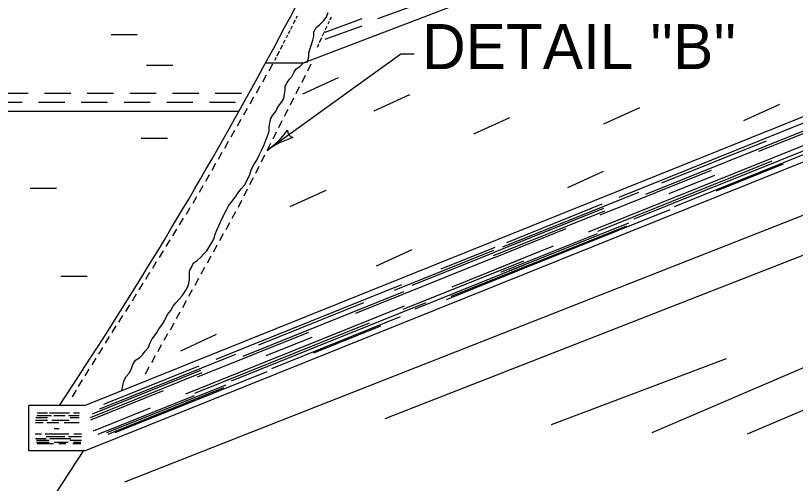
# Model space of a CAD drawing. Extents: x 1000 to 1036.3, y 1000 to 1022.
# Drawn here: x 1015.017 to 1018.475, y 1015.276 to 1017.353 of the extents above; entities that cross this region are included whole.
import ezdxf

# ---------------------------------------------------------------- set-up
doc = ezdxf.new("R2010")
doc.units = 0
for name, color, linetype in [('Level 1', 7, 'Continuous'), ('Level 15', 7, 'Continuous'), ('Level 18', 7, 'Continuous')]:
    doc.layers.add(name, color=color, linetype=linetype)

msp = doc.modelspace()

# ---------------------------------------------------------------- linework, layer by layer
at = {"layer": 'Level 1'}
for p, q in [((1016.7257, 1017.1818), (1016.1331, 1016.7547)), ((1016.7835, 1017.1818), (1016.7257, 1017.1818)), ((1017.9147, 1016.5628), (1018.118, 1016.6446)), ((1019.3685, 1016.6253), (1016.6537, 1015.5635)), ((1018.5572, 1016.4848), (1015.4992, 1015.2824)), ((1017.8399, 1015.5018), (1019.3997, 1016.1725)), ((1016.1284, 1015.844), (1016.3317, 1015.9258)), ((1019.1188, 1015.8602), (1018.2611, 1015.4957)), ((1018.1671, 1015.8289), (1017.3911, 1015.5362)), ((1015.1881, 1015.5207), (1015.21, 1015.5207))]:
    msp.add_line(p, q, dxfattribs=at)
for centre, radius, start, end in [((1015.9045, 1017.0718), 0.3909, 305.7843, 324.4531), ((1016.2538, 1016.8416), 0.0313, 174.5589, 256.6756), ((1016.3617, 1016.4375), 0.3909, 107.1314, 125.7782), ((1015.9045, 1017.0718), 0.3909, 305.772, 305.7843)]:
    msp.add_arc(centre, radius, start, end, dxfattribs=at)
at = {"layer": 'Level 15'}
for p, q in [((1018.9269, 1016.9973), (1018.3104, 1016.7492)), ((1018.5137, 1016.8762), (1017.6917, 1016.5454)), ((1018.5232, 1016.8456), (1017.8106, 1016.5588)), ((1018.5262, 1016.7818), (1017.5559, 1016.3913)), ((1018.6218, 1016.7971), (1017.7585, 1016.4497)), ((1018.3453, 1016.796), (1017.8808, 1016.6091)), ((1018.5087, 1016.7341), (1017.9372, 1016.5041)), ((1018.3702, 1016.706), (1017.5969, 1016.3948)), ((1018.4207, 1016.693), (1018.124, 1016.5736)), ((1018.1013, 1016.6651), (1017.6077, 1016.4664)), ((1017.7787, 1016.568), (1017.1756, 1016.3253)), ((1017.6163, 1016.5151), (1017.1931, 1016.3448)), ((1017.6283, 1016.4855), (1017.1346, 1016.2868)), ((1017.6238, 1016.4966), (1017.1423, 1016.3029)), ((1017.9173, 1016.4904), (1017.2436, 1016.2193)), ((1017.4569, 1016.4057), (1017.1359, 1016.2766)), ((1017.7347, 1016.4316), (1017.207, 1016.2193)), ((1017.7256, 1016.4189), (1017.2125, 1016.2125)), ((1017.5956, 1016.3841), (1017.1676, 1016.2119)), ((1017.1366, 1016.3096), (1016.6952, 1016.132)), ((1017.1397, 1016.3018), (1016.7737, 1016.1546)), ((1017.142, 1016.3242), (1016.9025, 1016.2278)), ((1017.4003, 1016.3287), (1017.1474, 1016.2269)), ((1017.1406, 1016.2785), (1016.5242, 1016.0304)), ((1017.2685, 1016.2627), (1016.7347, 1016.0479)), ((1017.2591, 1016.2719), (1016.9515, 1016.1481)), ((1017.275, 1016.2466), (1016.7874, 1016.0504)), ((1017.2436, 1016.2193), (1016.9262, 1016.0916)), ((1017.2465, 1016.2261), (1016.9462, 1016.1053)), ((1016.7274, 1016.1574), (1015.9054, 1015.8266)), ((1016.7369, 1016.1267), (1016.0244, 1015.84)), ((1016.74, 1016.063), (1015.7697, 1015.6725)), ((1016.8355, 1016.0783), (1015.9722, 1015.7309)), ((1016.559, 1016.0772), (1016.0946, 1015.8903)), ((1016.584, 1015.9872), (1015.8107, 1015.676)), ((1016.7224, 1016.0152), (1016.151, 1015.7853)), ((1016.6344, 1015.9742), (1016.3377, 1015.8548)), ((1016.3151, 1015.9462), (1015.8214, 1015.7476)), ((1015.9924, 1015.8492), (1015.3893, 1015.6065)), ((1015.8375, 1015.7778), (1015.356, 1015.584)), ((1015.8301, 1015.7963), (1015.4068, 1015.626)), ((1015.842, 1015.7666), (1015.3483, 1015.5679)), ((1016.131, 1015.7716), (1015.4573, 1015.5005)), ((1015.9484, 1015.7128), (1015.4207, 1015.5004)), ((1015.6706, 1015.6869), (1015.3496, 1015.5577)), ((1015.9394, 1015.7001), (1015.4263, 1015.4936)), ((1015.8093, 1015.6653), (1015.3813, 1015.4931)), ((1015.614, 1015.6099), (1015.3611, 1015.5081)), ((1015.1757, 1015.5762), (1015.1107, 1015.5762)), ((1015.1587, 1015.5878), (1015.113, 1015.5878)), ((1015.2554, 1015.5878), (1015.1668, 1015.5878)), ((1015.2368, 1015.5762), (1015.1867, 1015.5762)), ((1015.299, 1015.5762), (1015.2515, 1015.5762)), ((1015.3001, 1015.5878), (1015.2743, 1015.5878)), ((1015.1398, 1015.5459), (1015.1052, 1015.5459)), ((1015.1587, 1015.5558), (1015.1055, 1015.5558)), ((1015.1587, 1015.5679), (1015.1068, 1015.5679)), ((1015.2093, 1015.5459), (1015.1561, 1015.5459)), ((1015.2551, 1015.5558), (1015.1783, 1015.5558)), ((1015.2983, 1015.5459), (1015.2318, 1015.5459)), ((1015.299, 1015.5679), (1015.2596, 1015.5679)), ((1015.1317, 1015.4955), (1015.1044, 1015.4955)), ((1015.1519, 1015.474), (1015.1057, 1015.474)), ((1015.1665, 1015.4662), (1015.1097, 1015.4662)), ((1015.253, 1015.4955), (1015.1484, 1015.4955)), ((1015.2357, 1015.4835), (1015.1524, 1015.4835)), ((1015.2625, 1015.474), (1015.1694, 1015.474)), ((1015.3095, 1015.4835), (1015.252, 1015.4835)), ((1015.3095, 1015.4662), (1015.257, 1015.4662)), ((1015.309, 1015.4955), (1015.2758, 1015.4955)), ((1015.1652, 1015.4578), (1015.1099, 1015.4578)), ((1015.1857, 1015.4525), (1015.113, 1015.4525)), ((1015.2496, 1015.4578), (1015.188, 1015.4578)), ((1015.2399, 1015.4525), (1015.208, 1015.4525)), ((1015.3056, 1015.4525), (1015.2714, 1015.4525)), ((1015.3061, 1015.4578), (1015.2737, 1015.4578))]:
    msp.add_line(p, q, dxfattribs=at)
at = {"layer": 'Level 18'}
for p, q in [((1016.2928, 1017.1431), (1019.1926, 1018.2524)), ((1016.6238, 1017.3395), (1016.7879, 1017.3995)), ((1016.2496, 1017.3172), (1016.2585, 1017.3345)), ((1016.2617, 1017.3407), (1016.2673, 1017.3516)), ((1016.3897, 1017.2796), (1016.5538, 1017.3396)), ((1016.4111, 1017.3341), (1016.4174, 1017.3478)), ((1016.2371, 1017.2929), (1016.2446, 1017.3075)), ((1016.3897, 1017.2479), (1016.5538, 1017.3079)), ((1016.391, 1017.2907), (1016.3981, 1017.306)), ((1016.4027, 1017.3161), (1016.4082, 1017.3278)), ((1015.5567, 1017.2675), (1015.4402, 1017.2675)), ((1016.2179, 1017.2557), (1016.2238, 1017.2672)), ((1016.227, 1017.2734), (1016.2339, 1017.2868)), ((1016.3782, 1017.2629), (1016.3876, 1017.2833)), ((1019.3998, 1017.263), (1015.3249, 1015.6227)), ((1016.2051, 1017.2308), (1016.2128, 1017.2458)), ((1016.3645, 1017.2333), (1016.3745, 1017.2549)), ((1016.1761, 1017.1746), (1016.1871, 1017.1958)), ((1016.1911, 1017.2036), (1016.2014, 1017.2236)), ((1016.3549, 1017.2127), (1016.3616, 1017.2272)), ((1016.1657, 1017.1544), (1016.1731, 1017.1686)), ((1015.7137, 1017.1309), (1015.5973, 1017.1309)), ((1016.1234, 1017.1431), (1016.2928, 1017.1431)), ((1016.1417, 1017.1083), (1016.1582, 1017.1387)), ((1016.3126, 1017.1075), (1016.3275, 1017.1387)), ((1019.4697, 1017.0893), (1015.3249, 1015.4209)), ((1016.1135, 1017.0592), (1016.13, 1017.0896)), ((1016.287, 1017.0571), (1016.3019, 1017.0883)), ((1016.2903, 1017.0054), (1016.4491, 1017.0782)), ((1016.0854, 1017.0102), (1016.1019, 1017.0406)), ((1016.2613, 1017.0067), (1016.2763, 1017.0379)), ((1015.0726, 1017.0068), (1014.9562, 1017.0068)), ((1015.2618, 1017.0068), (1015.1454, 1017.0068)), ((1015.451, 1017.0068), (1015.3346, 1017.0068)), ((1015.6402, 1017.0068), (1015.5238, 1017.0068)), ((1015.8294, 1017.0068), (1015.7129, 1017.0068)), ((1016.0186, 1017.0068), (1015.9021, 1017.0068)), ((1016.0573, 1016.9611), (1016.0738, 1016.9915)), ((1016.2357, 1016.9563), (1016.2506, 1016.9875)), ((1016.6067, 1016.9297), (1016.7656, 1017.0026)), ((1015.0465, 1016.9672), (1014.93, 1016.9672)), ((1015.2357, 1016.9672), (1015.1192, 1016.9672)), ((1015.4249, 1016.9672), (1015.3084, 1016.9672)), ((1015.614, 1016.9672), (1015.4976, 1016.9672)), ((1015.8032, 1016.9672), (1015.6868, 1016.9672)), ((1015.9924, 1016.9672), (1015.876, 1016.9672)), ((1018.2464, 1016.8874), (1018.4053, 1016.9602)), ((1016.0068, 1016.9265), (1013.0419, 1016.9265)), ((1016.0291, 1016.9121), (1016.0456, 1016.9425)), ((1016.21, 1016.9059), (1016.225, 1016.9371)), ((1017.6253, 1016.8725), (1017.7842, 1016.9454)), ((1016.001, 1016.863), (1016.0175, 1016.8934)), ((1016.1844, 1016.8555), (1016.1994, 1016.8867)), ((1017.0494, 1016.8279), (1017.2083, 1016.9008)), ((1015.9728, 1016.814), (1015.9893, 1016.8444)), ((1016.1588, 1016.8051), (1016.1737, 1016.8363)), ((1015.6907, 1016.8068), (1015.5743, 1016.8068)), ((1015.9447, 1016.7649), (1015.9612, 1016.7953)), ((1016.1331, 1016.7547), (1016.1481, 1016.7859)), ((1015.9165, 1016.7159), (1015.933, 1016.7463)), ((1016.1075, 1016.7043), (1016.1224, 1016.7355)), ((1015.8884, 1016.6668), (1015.9049, 1016.6972)), ((1016.0819, 1016.6539), (1016.0968, 1016.6851)), ((1015.8603, 1016.6178), (1015.8768, 1016.6482)), ((1017.4654, 1016.59), (1017.6243, 1016.6628)), ((1016.0562, 1016.6035), (1016.0712, 1016.6347)), ((1015.1983, 1016.5859), (1015.0819, 1016.5859)), ((1015.8321, 1016.5687), (1015.8486, 1016.5991)), ((1016.0306, 1016.5531), (1016.0455, 1016.5843)), ((1016.2344, 1016.505), (1016.3933, 1016.5779)), ((1015.804, 1016.5197), (1015.8205, 1016.5501)), ((1016.0049, 1016.5027), (1016.0199, 1016.5339)), ((1015.7741, 1016.4717), (1015.7917, 1016.5015)), ((1015.9775, 1016.4532), (1015.9936, 1016.4838)), ((1015.7442, 1016.4237), (1015.7618, 1016.4535)), ((1015.9501, 1016.4037), (1015.9662, 1016.4344)), ((1015.7144, 1016.3756), (1015.7319, 1016.4054)), ((1015.9227, 1016.3543), (1015.9387, 1016.3849)), ((1015.6845, 1016.3276), (1015.7021, 1016.3574)), ((1015.8953, 1016.3048), (1015.9113, 1016.3355)), ((1015.6546, 1016.2796), (1015.6722, 1016.3094)), ((1016.6165, 1016.2416), (1016.7753, 1016.3145)), ((1015.6248, 1016.2316), (1015.6423, 1016.2614)), ((1015.8679, 1016.2554), (1015.8839, 1016.286)), ((1015.8404, 1016.2059), (1015.8565, 1016.2365)), ((1015.3341, 1016.1951), (1015.2177, 1016.1951)), ((1015.5949, 1016.1836), (1015.6125, 1016.2134)), ((1015.565, 1016.1356), (1015.5826, 1016.1654)), ((1015.813, 1016.1565), (1015.8291, 1016.1871)), ((1015.7856, 1016.107), (1015.8017, 1016.1376)), ((1015.5351, 1016.0875), (1015.5527, 1016.1173)), ((1015.7582, 1016.0575), (1015.7742, 1016.0882)), ((1015.5053, 1016.0395), (1015.5228, 1016.0693)), ((1015.4754, 1015.9915), (1015.493, 1016.0213)), ((1015.7308, 1016.0081), (1015.7468, 1016.0387)), ((1015.7034, 1015.9586), (1015.7194, 1015.9893)), ((1015.4455, 1015.9462), (1015.4631, 1015.976)), ((1015.4157, 1015.8982), (1015.4332, 1015.928)), ((1015.6758, 1015.9119), (1015.6918, 1015.9425)), ((1015.749, 1015.8653), (1015.9079, 1015.9382)), ((1015.6484, 1015.8624), (1015.6644, 1015.8931)), ((1015.3858, 1015.8502), (1015.4034, 1015.88)), ((1015.3559, 1015.8022), (1015.3735, 1015.832)), ((1015.621, 1015.813), (1015.637, 1015.8436)), ((1015.3261, 1015.7541), (1015.3436, 1015.7839)), ((1015.5936, 1015.7635), (1015.6096, 1015.7941)), ((1015.2962, 1015.7061), (1015.3138, 1015.7359)), ((1015.2692, 1015.6609), (1015.2867, 1015.6907)), ((1015.3249, 1015.6227), (1015.0751, 1015.6227)), ((1015.0751, 1015.4209), (1015.0751, 1015.6227)), ((1015.3249, 1015.4209), (1015.0751, 1015.4209))]:
    msp.add_line(p, q, dxfattribs=at)
for points in [[(1016.2928, 1017.1431), (1016.311, 1017.1477), (1016.3172, 1017.1692), (1016.3172, 1017.1876), (1016.3233, 1017.2061), (1016.3295, 1017.2245), (1016.3356, 1017.243), (1016.3387, 1017.2614), (1016.3387, 1017.2798), (1016.3479, 1017.2983), (1016.3663, 1017.3137), (1016.3817, 1017.329), (1016.394, 1017.3444), (1016.4032, 1017.3659)], [(1015.4874, 1015.6881), (1015.4969, 1015.7309), (1015.5062, 1015.7493), (1015.5215, 1015.7677), (1015.5307, 1015.7862), (1015.5369, 1015.8046), (1015.5492, 1015.8231), (1015.5676, 1015.8354), (1015.5799, 1015.8477), (1015.5921, 1015.863), (1015.6044, 1015.8784), (1015.6136, 1015.8999), (1015.6229, 1015.9184), (1015.6413, 1015.9429), (1015.6536, 1015.9645), (1015.6689, 1015.9829), (1015.6781, 1016.0013), (1015.6904, 1016.0259), (1015.7058, 1016.0444), (1015.715, 1016.0628), (1015.7273, 1016.0782), (1015.7426, 1016.0936), (1015.7549, 1016.1089), (1015.7672, 1016.1274), (1015.7795, 1016.1458), (1015.7856, 1016.1642), (1015.7887, 1016.1827), (1015.7887, 1016.2011), (1015.7887, 1016.2196), (1015.7979, 1016.238), (1015.804, 1016.2534), (1015.8225, 1016.2657), (1015.8378, 1016.281), (1015.8501, 1016.2933), (1015.8655, 1016.3087), (1015.8778, 1016.3302), (1015.887, 1016.3456), (1015.8962, 1016.361), (1015.9023, 1016.3825), (1015.9085, 1016.4009), (1015.9177, 1016.4194), (1015.9269, 1016.4409), (1015.9392, 1016.4655), (1015.9515, 1016.4901), (1015.9607, 1016.5085), (1015.973, 1016.5239), (1015.9914, 1016.5485), (1016.0067, 1016.57), (1016.019, 1016.5853), (1016.0313, 1016.6007), (1016.0436, 1016.6222), (1016.0559, 1016.6468), (1016.062, 1016.6683), (1016.0743, 1016.6929), (1016.0866, 1016.7114), (1016.0989, 1016.7359), (1016.1081, 1016.7575), (1016.1173, 1016.7759), (1016.1265, 1016.8005), (1016.1357, 1016.822), (1016.1419, 1016.8405), (1016.1419, 1016.8589), (1016.1449, 1016.8773), (1016.148, 1016.8958), (1016.1572, 1016.9111), (1016.1726, 1016.9296), (1016.1787, 1016.945), (1016.1971, 1016.9695), (1016.2063, 1016.9849), (1016.2094, 1017.0034), (1016.2125, 1017.0218), (1016.2125, 1017.0402), (1016.2217, 1017.0556), (1016.2309, 1017.071), (1016.2432, 1017.0833), (1016.2524, 1017.1017), (1016.2616, 1017.1171), (1016.277, 1017.1263), (1016.2923, 1017.1417), (1016.2923, 1017.1417)]]:
    msp.add_lwpolyline(points, dxfattribs=at)
for centre, radius, start, end in [((998.9976, 1026.412), 19.4754, 326.35823, 336.04869), ((1001.5646, 1024.2928), 16.3672, 323.51086, 327.17636)]:
    msp.add_arc(centre, radius, start, end, dxfattribs=at)

# ---------------------------------------------------------------- texts
at = {"layer": 'Level 1'}
msp.add_text("DETAIL ''B''", height=0.2, dxfattribs=at).set_placement((1016.8196, 1017.1151))

doc.saveas('drawing.dxf')
